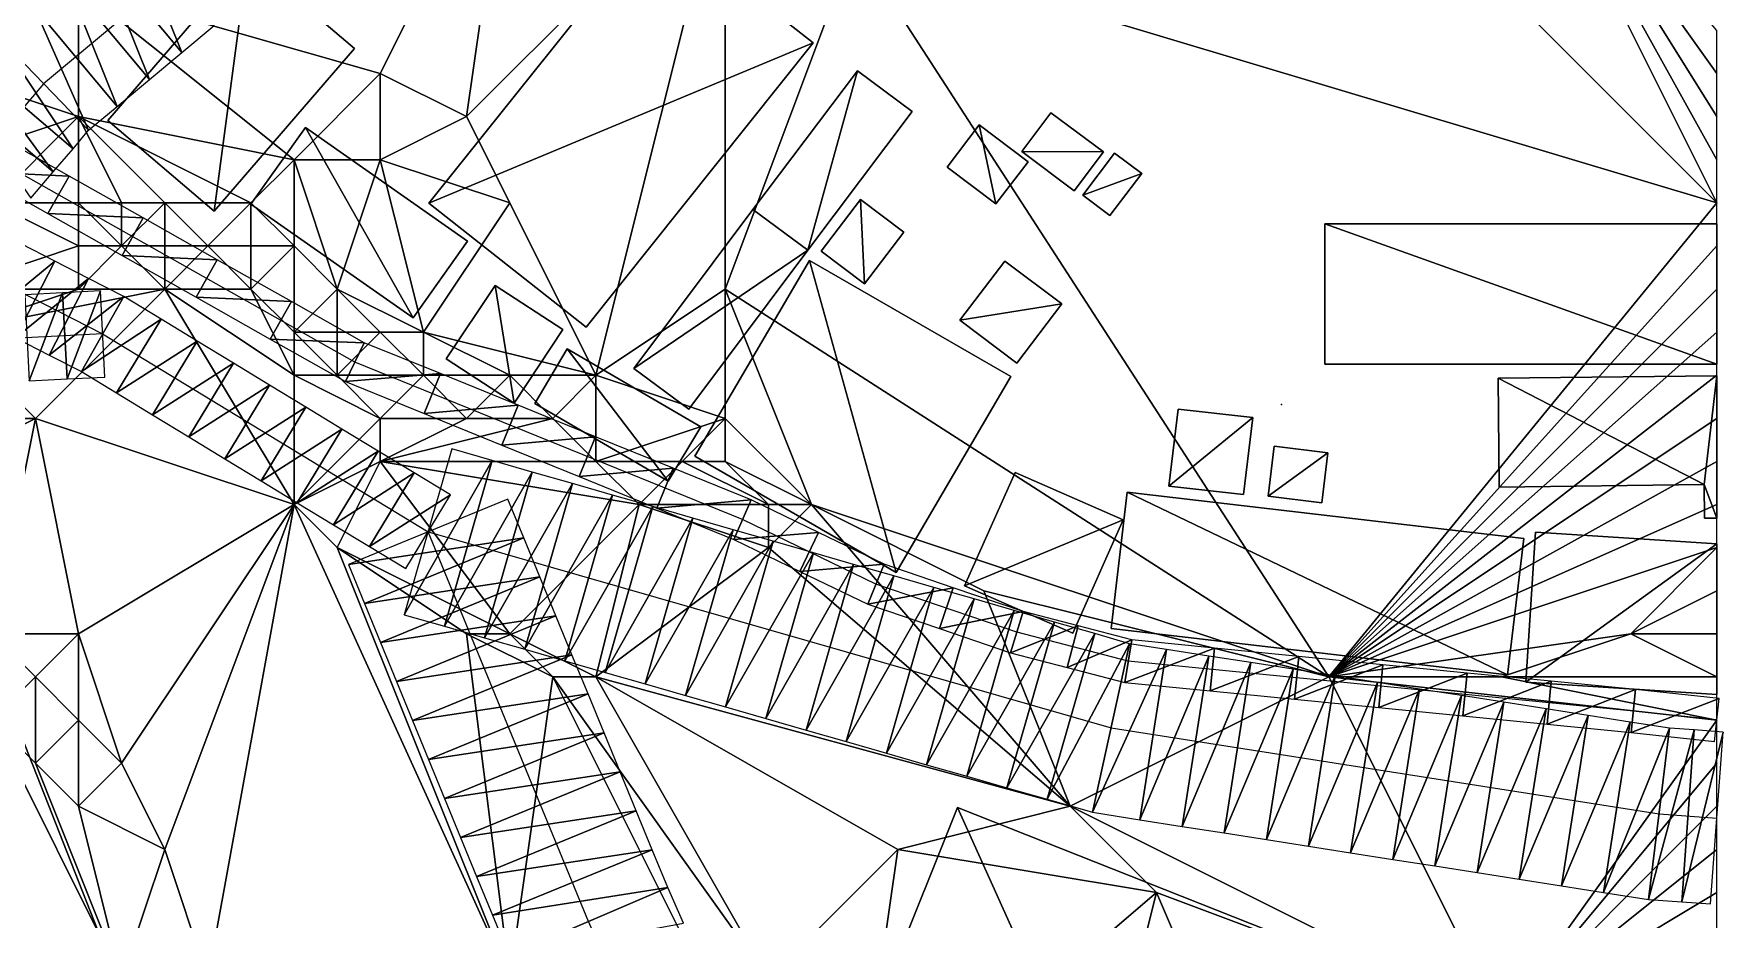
# Model space of a CAD drawing. Header units: metres. Extents: x 891 to 1103, y -901 to 900.
# Drawn here: x 1021.9 to 1100.3, y -301.2 to -260.2 of the extents above; entities that cross this region are included whole.
import ezdxf

# ---------------------------------------------------------------- set-up
doc = ezdxf.new("R2010")
doc.units = ezdxf.units.M
for name, color, linetype in [('OSM_BUILDING_FOOTPRINTS', 7, 'CONTINUOUS'), ('OSM_BUILDING_ROOFS', 1, 'CONTINUOUS'), ('OSM_BUILDING_WALLS', 8, 'CONTINUOUS'), ('OSM_ROAD_AXES', 2, 'CONTINUOUS'), ('OSM_ROAD_SURFACE', 9, 'CONTINUOUS'), ('OSM_TERRAIN', 3, 'CONTINUOUS'), ('OSM_TREES', 3, 'CONTINUOUS'), ('OSM_WATER_SURFACE', 5, 'CONTINUOUS'), ('OSM_WATERWAYS', 5, 'CONTINUOUS')]:
    doc.layers.add(name, color=color, linetype=linetype)

msp = doc.modelspace()

# ---------------------------------------------------------------- linework, layer by layer
at = {"layer": 'OSM_BUILDING_FOOTPRINTS'}
for points in [[(1050.773, -254.832, 6.178), (1058.079, -260.583, 6.178), (1047.545, -273.765, 6.178), (1040.249, -268.014, 6.178), (1050.773, -254.832, 6.178)], [(1025.36, -264.187, 4.954), (1031.86, -256.634, 4.954), (1036.801, -260.836, 4.954), (1030.29, -268.379, 4.954), (1025.36, -264.187, 4.954)], [(1060.135, -261.876, 6.694), (1055.282, -268.313, 6.694), (1049.755, -275.689, 6.694), (1052.309, -277.58, 6.694), (1057.836, -270.204, 6.694), (1062.677, -263.768, 6.694), (1060.135, -261.876, 6.694)], [(1069.11, -263.823, 6.999), (1071.542, -265.637, 6.999), (1070.183, -267.439, 6.999), (1067.751, -265.615, 6.999), (1069.11, -263.823, 6.999)], [(1034.524, -264.497, 6.023), (1031.992, -268.058, 6.023), (1039.52, -273.333, 6.023), (1042.051, -269.772, 6.023), (1034.524, -264.497, 6.023)], [(1064.291, -266.344, 6.994), (1065.783, -264.387, 6.994), (1068.049, -266.09, 6.994), (1066.557, -268.047, 6.994), (1064.291, -266.344, 6.994)], [(1072.062, -265.692, 7), (1073.322, -266.643, 7), (1071.841, -268.589, 7), (1070.581, -267.638, 7), (1072.062, -265.692, 7)], [(1058.444, -270.237, 6.976), (1060.267, -267.848, 6.976), (1062.279, -269.363, 6.976), (1060.455, -271.752, 6.976), (1058.444, -270.237, 6.976)], [(1100, -275.483, 6.983), (1100, -268.968, 6.983), (1081.811, -268.977, 6.983), (1081.811, -275.491, 6.983)], [(1057.913, -270.679, 6.369), (1052.596, -279.759, 6.369), (1061.925, -285.156, 6.369), (1067.242, -276.065, 6.369), (1057.913, -270.679, 6.369)], [(1066.966, -270.702, 6.972), (1069.608, -272.681, 6.972), (1067.518, -275.435, 6.972), (1064.877, -273.444, 6.972), (1066.966, -270.702, 6.972)], [(1041.056, -275.246, 5.873), (1043.322, -271.829, 5.873), (1046.461, -273.875, 5.873), (1044.206, -277.303, 5.873), (1041.056, -275.246, 5.873)], [(1045.168, -277.315, 5.87), (1046.671, -274.771, 5.87), (1052.861, -278.387, 5.87), (1051.358, -280.92, 5.87), (1045.168, -277.315, 5.87)], [(1100, -282.629, 6.989), (1100, -276.02, 6.989), (1089.847, -276.143, 6.989), (1089.902, -281.186, 6.989), (1099.408, -281.065, 6.989), (1099.43, -282.635, 6.989)], [(1075.002, -277.569, 6.998), (1078.473, -277.968, 6.998), (1078.041, -281.54, 6.998), (1074.582, -281.142, 6.998), (1075.002, -277.569, 6.998)], [(1079.456, -279.295, 6.998), (1081.954, -279.593, 6.998), (1081.678, -281.916, 6.998), (1079.18, -281.617, 6.998), (1079.456, -279.295, 6.998)], [(1067.441, -280.511, 6.775), (1072.459, -282.712, 6.775), (1070.127, -287.965, 6.775), (1065.098, -285.764, 6.775), (1067.441, -280.511, 6.775)], [(1071.907, -287.755, 6.52), (1072.647, -281.429, 6.52), (1091.041, -283.575, 6.52), (1090.289, -289.901, 6.52), (1071.907, -287.755, 6.52)], [(1100, -283.828, 6.524), (1091.582, -283.287, 6.524), (1091.129, -290.243, 6.524), (1100, -290.816, 6.524)], [(982.04, -306.94, 2.117), (1021.004, -291.846, 2.117), (1029.139, -312.548, 2.117), (1014.692, -318.155, 2.117), (1015.809, -320.997, 2.117), (996.387, -328.528, 2.117), (995.26, -325.675, 2.117), (990.175, -327.654, 2.117), (982.04, -306.94, 2.117)], [(1080.782, -302.397, 5.845), (1074.592, -317.846, 5.845), (1058.586, -311.509, 5.845), (1064.777, -296.06, 5.845), (1080.782, -302.397, 5.845)]]:
    msp.add_polyline3d(points, close=True, dxfattribs=at)
at = {"layer": 'OSM_BUILDING_ROOFS'}
for points in [[(1058.079, -260.583, 16.178), (1050.773, -254.832, 16.178), (1040.249, -268.014, 16.178)], [(1031.86, -256.634, 14.954), (1025.36, -264.187, 14.954), (1030.29, -268.379, 14.954)], [(1031.86, -256.634, 14.954), (1030.29, -268.379, 14.954), (1036.801, -260.836, 14.954)], [(1058.079, -260.583, 16.178), (1040.249, -268.014, 16.178), (1047.545, -273.765, 16.178)], [(1057.836, -270.204, 16.694), (1060.135, -261.876, 16.694), (1055.282, -268.313, 16.694)], [(1057.836, -270.204, 16.694), (1062.677, -263.768, 16.694), (1060.135, -261.876, 16.694)], [(1071.542, -265.637, 16.999), (1069.11, -263.823, 16.999), (1067.751, -265.615, 16.999)], [(1039.52, -273.333, 16.023), (1034.524, -264.497, 16.023), (1031.992, -268.058, 16.023)], [(1039.52, -273.333, 16.023), (1042.051, -269.772, 16.023), (1034.524, -264.497, 16.023)], [(1065.783, -264.387, 16.994), (1064.291, -266.344, 16.994), (1066.557, -268.047, 16.994)], [(1065.783, -264.387, 16.994), (1066.557, -268.047, 16.994), (1068.049, -266.09, 16.994)], [(1071.542, -265.637, 16.999), (1067.751, -265.615, 16.999), (1070.183, -267.439, 16.999)], [(1073.322, -266.643, 17), (1072.062, -265.692, 17), (1070.581, -267.638, 17)], [(1073.322, -266.643, 17), (1070.581, -267.638, 17), (1071.841, -268.589, 17)], [(1060.267, -267.848, 16.976), (1058.444, -270.237, 16.976), (1060.455, -271.752, 16.976)], [(1060.267, -267.848, 16.976), (1060.455, -271.752, 16.976), (1062.279, -269.363, 16.976)], [(1057.836, -270.204, 16.694), (1055.282, -268.313, 16.694), (1049.755, -275.689, 16.694)], [(1081.811, -268.977, 16.983), (1100, -275.483, 16.983), (1100, -268.968, 16.983)], [(1081.811, -268.977, 16.983), (1081.811, -275.491, 16.983), (1100, -275.483, 16.983)], [(1057.836, -270.204, 16.694), (1049.755, -275.689, 16.694), (1052.309, -277.58, 16.694)], [(1061.925, -285.156, 16.369), (1057.913, -270.679, 16.369), (1052.596, -279.759, 16.369)], [(1061.925, -285.156, 16.369), (1067.242, -276.065, 16.369), (1057.913, -270.679, 16.369)], [(1069.608, -272.681, 16.972), (1066.966, -270.702, 16.972), (1064.877, -273.444, 16.972)], [(1043.322, -271.829, 15.873), (1041.056, -275.246, 15.873), (1044.206, -277.303, 15.873)], [(1043.322, -271.829, 15.873), (1044.206, -277.303, 15.873), (1046.461, -273.875, 15.873)], [(1069.608, -272.681, 16.972), (1064.877, -273.444, 16.972), (1067.518, -275.435, 16.972)], [(1046.671, -274.771, 15.87), (1045.168, -277.315, 15.87), (1051.358, -280.92, 15.87)], [(1046.671, -274.771, 15.87), (1051.358, -280.92, 15.87), (1052.861, -278.387, 15.87)], [(1099.408, -281.065, 16.989), (1100, -276.02, 16.989), (1089.847, -276.143, 16.989)], [(1099.408, -281.065, 16.989), (1089.847, -276.143, 16.989), (1089.902, -281.186, 16.989)], [(1099.408, -281.065, 16.989), (1100, -282.629, 16.989), (1100, -276.02, 16.989)], [(1078.473, -277.968, 16.998), (1075.002, -277.569, 16.998), (1074.582, -281.142, 16.998)], [(1078.473, -277.968, 16.998), (1074.582, -281.142, 16.998), (1078.041, -281.54, 16.998)], [(1081.954, -279.593, 16.998), (1079.456, -279.295, 16.998), (1079.18, -281.617, 16.998)], [(1081.954, -279.593, 16.998), (1079.18, -281.617, 16.998), (1081.678, -281.916, 16.998)], [(1072.459, -282.712, 16.775), (1067.441, -280.511, 16.775), (1065.098, -285.764, 16.775)], [(1099.408, -281.065, 16.989), (1099.43, -282.635, 16.989), (1100, -282.629, 16.989)], [(1072.647, -281.429, 16.52), (1071.907, -287.755, 16.52), (1090.289, -289.901, 16.52)], [(1072.647, -281.429, 16.52), (1090.289, -289.901, 16.52), (1091.041, -283.575, 16.52)], [(1072.459, -282.712, 16.775), (1065.098, -285.764, 16.775), (1070.127, -287.965, 16.775)], [(1091.129, -290.243, 16.524), (1100, -283.828, 16.524), (1091.582, -283.287, 16.524)], [(1091.129, -290.243, 16.524), (1100, -290.816, 16.524), (1100, -283.828, 16.524)], [(1014.692, -318.155, 12.117), (1029.139, -312.548, 12.117), (1021.004, -291.846, 12.117)], [(1074.592, -317.846, 15.845), (1064.777, -296.06, 15.845), (1058.586, -311.509, 15.845)], [(1074.592, -317.846, 15.845), (1080.782, -302.397, 15.845), (1064.777, -296.06, 15.845)]]:
    msp.add_3dface(points, dxfattribs=at)
at = {"layer": 'OSM_BUILDING_WALLS'}
for points in [[(1050.773, -254.832, 6.178), (1040.249, -268.014, 6.178), (1040.249, -268.014, 16.178)], [(1050.773, -254.832, 6.178), (1040.249, -268.014, 16.178), (1050.773, -254.832, 16.178)], [(1058.079, -260.583, 6.178), (1050.773, -254.832, 6.178), (1050.773, -254.832, 16.178)], [(1058.079, -260.583, 6.178), (1050.773, -254.832, 16.178), (1058.079, -260.583, 16.178)], [(1031.86, -256.634, 4.954), (1025.36, -264.187, 4.954), (1025.36, -264.187, 14.954)], [(1031.86, -256.634, 4.954), (1025.36, -264.187, 14.954), (1031.86, -256.634, 14.954)], [(1036.801, -260.836, 4.954), (1031.86, -256.634, 4.954), (1031.86, -256.634, 14.954)], [(1036.801, -260.836, 4.954), (1031.86, -256.634, 14.954), (1036.801, -260.836, 14.954)], [(1030.29, -268.379, 4.954), (1036.801, -260.836, 4.954), (1036.801, -260.836, 14.954)], [(1030.29, -268.379, 4.954), (1036.801, -260.836, 14.954), (1030.29, -268.379, 14.954)], [(1047.545, -273.765, 6.178), (1058.079, -260.583, 6.178), (1058.079, -260.583, 16.178)], [(1047.545, -273.765, 6.178), (1058.079, -260.583, 16.178), (1047.545, -273.765, 16.178)], [(1060.135, -261.876, 6.694), (1055.282, -268.313, 6.694), (1055.282, -268.313, 16.694)], [(1060.135, -261.876, 6.694), (1055.282, -268.313, 16.694), (1060.135, -261.876, 16.694)], [(1062.677, -263.768, 6.694), (1060.135, -261.876, 6.694), (1060.135, -261.876, 16.694)], [(1062.677, -263.768, 6.694), (1060.135, -261.876, 16.694), (1062.677, -263.768, 16.694)], [(1057.836, -270.204, 6.694), (1062.677, -263.768, 6.694), (1062.677, -263.768, 16.694)], [(1057.836, -270.204, 6.694), (1062.677, -263.768, 16.694), (1057.836, -270.204, 16.694)], [(1069.11, -263.823, 6.999), (1067.751, -265.615, 6.999), (1067.751, -265.615, 16.999)], [(1069.11, -263.823, 6.999), (1067.751, -265.615, 16.999), (1069.11, -263.823, 16.999)], [(1071.542, -265.637, 6.999), (1069.11, -263.823, 6.999), (1069.11, -263.823, 16.999)], [(1071.542, -265.637, 6.999), (1069.11, -263.823, 16.999), (1071.542, -265.637, 16.999)], [(1025.36, -264.187, 4.954), (1030.29, -268.379, 4.954), (1030.29, -268.379, 14.954)], [(1025.36, -264.187, 4.954), (1030.29, -268.379, 14.954), (1025.36, -264.187, 14.954)], [(1034.524, -264.497, 6.023), (1031.992, -268.058, 6.023), (1031.992, -268.058, 16.023)], [(1034.524, -264.497, 6.023), (1031.992, -268.058, 16.023), (1034.524, -264.497, 16.023)], [(1042.051, -269.772, 6.023), (1034.524, -264.497, 6.023), (1034.524, -264.497, 16.023)], [(1042.051, -269.772, 6.023), (1034.524, -264.497, 16.023), (1042.051, -269.772, 16.023)], [(1065.783, -264.387, 6.994), (1064.291, -266.344, 6.994), (1064.291, -266.344, 16.994)], [(1065.783, -264.387, 6.994), (1064.291, -266.344, 16.994), (1065.783, -264.387, 16.994)], [(1068.049, -266.09, 6.994), (1065.783, -264.387, 6.994), (1065.783, -264.387, 16.994)], [(1068.049, -266.09, 6.994), (1065.783, -264.387, 16.994), (1068.049, -266.09, 16.994)], [(1067.751, -265.615, 6.999), (1070.183, -267.439, 6.999), (1070.183, -267.439, 16.999)], [(1067.751, -265.615, 6.999), (1070.183, -267.439, 16.999), (1067.751, -265.615, 16.999)], [(1070.183, -267.439, 6.999), (1071.542, -265.637, 6.999), (1071.542, -265.637, 16.999)], [(1070.183, -267.439, 6.999), (1071.542, -265.637, 16.999), (1070.183, -267.439, 16.999)], [(1064.291, -266.344, 6.994), (1066.557, -268.047, 6.994), (1066.557, -268.047, 16.994)], [(1064.291, -266.344, 6.994), (1066.557, -268.047, 16.994), (1064.291, -266.344, 16.994)], [(1066.557, -268.047, 6.994), (1068.049, -266.09, 6.994), (1068.049, -266.09, 16.994)], [(1066.557, -268.047, 6.994), (1068.049, -266.09, 16.994), (1066.557, -268.047, 16.994)], [(1072.062, -265.692, 7), (1070.581, -267.638, 7), (1070.581, -267.638, 17)], [(1072.062, -265.692, 7), (1070.581, -267.638, 17), (1072.062, -265.692, 17)], [(1073.322, -266.643, 7), (1072.062, -265.692, 7), (1072.062, -265.692, 17)], [(1073.322, -266.643, 7), (1072.062, -265.692, 17), (1073.322, -266.643, 17)], [(1071.841, -268.589, 7), (1073.322, -266.643, 7), (1073.322, -266.643, 17)], [(1071.841, -268.589, 7), (1073.322, -266.643, 17), (1071.841, -268.589, 17)], [(1060.267, -267.848, 6.976), (1058.444, -270.237, 6.976), (1058.444, -270.237, 16.976)], [(1060.267, -267.848, 6.976), (1058.444, -270.237, 16.976), (1060.267, -267.848, 16.976)], [(1062.279, -269.363, 6.976), (1060.267, -267.848, 6.976), (1060.267, -267.848, 16.976)], [(1062.279, -269.363, 6.976), (1060.267, -267.848, 16.976), (1062.279, -269.363, 16.976)], [(1070.581, -267.638, 7), (1071.841, -268.589, 7), (1071.841, -268.589, 17)], [(1070.581, -267.638, 7), (1071.841, -268.589, 17), (1070.581, -267.638, 17)], [(1031.992, -268.058, 6.023), (1039.52, -273.333, 6.023), (1039.52, -273.333, 16.023)], [(1031.992, -268.058, 6.023), (1039.52, -273.333, 16.023), (1031.992, -268.058, 16.023)], [(1040.249, -268.014, 6.178), (1047.545, -273.765, 6.178), (1047.545, -273.765, 16.178)], [(1040.249, -268.014, 6.178), (1047.545, -273.765, 16.178), (1040.249, -268.014, 16.178)], [(1055.282, -268.313, 6.694), (1049.755, -275.689, 6.694), (1049.755, -275.689, 16.694)], [(1055.282, -268.313, 6.694), (1049.755, -275.689, 16.694), (1055.282, -268.313, 16.694)], [(1060.455, -271.752, 6.976), (1062.279, -269.363, 6.976), (1062.279, -269.363, 16.976)], [(1060.455, -271.752, 6.976), (1062.279, -269.363, 16.976), (1060.455, -271.752, 16.976)], [(1100, -268.968, 6.983), (1081.811, -268.977, 6.983), (1081.811, -268.977, 16.983)], [(1100, -268.968, 6.983), (1081.811, -268.977, 16.983), (1100, -268.968, 16.983)], [(1081.811, -268.977, 6.983), (1081.811, -275.491, 6.983), (1081.811, -275.491, 16.983)], [(1081.811, -268.977, 6.983), (1081.811, -275.491, 16.983), (1081.811, -268.977, 16.983)], [(1100, -275.483, 6.983), (1100, -268.968, 6.983), (1100, -268.968, 16.983)], [(1100, -275.483, 6.983), (1100, -268.968, 16.983), (1100, -275.483, 16.983)], [(1039.52, -273.333, 6.023), (1042.051, -269.772, 6.023), (1042.051, -269.772, 16.023)], [(1039.52, -273.333, 6.023), (1042.051, -269.772, 16.023), (1039.52, -273.333, 16.023)], [(1052.309, -277.58, 6.694), (1057.836, -270.204, 6.694), (1057.836, -270.204, 16.694)], [(1052.309, -277.58, 6.694), (1057.836, -270.204, 16.694), (1052.309, -277.58, 16.694)], [(1058.444, -270.237, 6.976), (1060.455, -271.752, 6.976), (1060.455, -271.752, 16.976)], [(1058.444, -270.237, 6.976), (1060.455, -271.752, 16.976), (1058.444, -270.237, 16.976)], [(1057.913, -270.679, 6.369), (1052.596, -279.759, 6.369), (1052.596, -279.759, 16.369)], [(1057.913, -270.679, 6.369), (1052.596, -279.759, 16.369), (1057.913, -270.679, 16.369)], [(1067.242, -276.065, 6.369), (1057.913, -270.679, 6.369), (1057.913, -270.679, 16.369)], [(1067.242, -276.065, 6.369), (1057.913, -270.679, 16.369), (1067.242, -276.065, 16.369)], [(1066.966, -270.702, 6.972), (1064.877, -273.444, 6.972), (1064.877, -273.444, 16.972)], [(1066.966, -270.702, 6.972), (1064.877, -273.444, 16.972), (1066.966, -270.702, 16.972)], [(1069.608, -272.681, 6.972), (1066.966, -270.702, 6.972), (1066.966, -270.702, 16.972)], [(1069.608, -272.681, 6.972), (1066.966, -270.702, 16.972), (1069.608, -272.681, 16.972)], [(1043.322, -271.829, 5.873), (1041.056, -275.246, 5.873), (1041.056, -275.246, 15.873)], [(1043.322, -271.829, 5.873), (1041.056, -275.246, 15.873), (1043.322, -271.829, 15.873)], [(1046.461, -273.875, 5.873), (1043.322, -271.829, 5.873), (1043.322, -271.829, 15.873)], [(1046.461, -273.875, 5.873), (1043.322, -271.829, 15.873), (1046.461, -273.875, 15.873)], [(1067.518, -275.435, 6.972), (1069.608, -272.681, 6.972), (1069.608, -272.681, 16.972)], [(1067.518, -275.435, 6.972), (1069.608, -272.681, 16.972), (1067.518, -275.435, 16.972)], [(1064.877, -273.444, 6.972), (1067.518, -275.435, 6.972), (1067.518, -275.435, 16.972)], [(1064.877, -273.444, 6.972), (1067.518, -275.435, 16.972), (1064.877, -273.444, 16.972)], [(1044.206, -277.303, 5.873), (1046.461, -273.875, 5.873), (1046.461, -273.875, 15.873)], [(1044.206, -277.303, 5.873), (1046.461, -273.875, 15.873), (1044.206, -277.303, 15.873)], [(1046.671, -274.771, 5.87), (1045.168, -277.315, 5.87), (1045.168, -277.315, 15.87)], [(1046.671, -274.771, 5.87), (1045.168, -277.315, 15.87), (1046.671, -274.771, 15.87)], [(1052.861, -278.387, 5.87), (1046.671, -274.771, 5.87), (1046.671, -274.771, 15.87)], [(1052.861, -278.387, 5.87), (1046.671, -274.771, 15.87), (1052.861, -278.387, 15.87)], [(1041.056, -275.246, 5.873), (1044.206, -277.303, 5.873), (1044.206, -277.303, 15.873)], [(1041.056, -275.246, 5.873), (1044.206, -277.303, 15.873), (1041.056, -275.246, 15.873)], [(1049.755, -275.689, 6.694), (1052.309, -277.58, 6.694), (1052.309, -277.58, 16.694)], [(1049.755, -275.689, 6.694), (1052.309, -277.58, 16.694), (1049.755, -275.689, 16.694)], [(1081.811, -275.491, 6.983), (1100, -275.483, 6.983), (1100, -275.483, 16.983)], [(1081.811, -275.491, 6.983), (1100, -275.483, 16.983), (1081.811, -275.491, 16.983)], [(1061.925, -285.156, 6.369), (1067.242, -276.065, 6.369), (1067.242, -276.065, 16.369)], [(1061.925, -285.156, 6.369), (1067.242, -276.065, 16.369), (1061.925, -285.156, 16.369)], [(1100, -276.02, 6.989), (1089.847, -276.143, 6.989), (1089.847, -276.143, 16.989)], [(1100, -276.02, 6.989), (1089.847, -276.143, 16.989), (1100, -276.02, 16.989)], [(1089.847, -276.143, 6.989), (1089.902, -281.186, 6.989), (1089.902, -281.186, 16.989)], [(1089.847, -276.143, 6.989), (1089.902, -281.186, 16.989), (1089.847, -276.143, 16.989)], [(1100, -282.629, 6.989), (1100, -276.02, 6.989), (1100, -276.02, 16.989)], [(1100, -282.629, 6.989), (1100, -276.02, 16.989), (1100, -282.629, 16.989)], [(1045.168, -277.315, 5.87), (1051.358, -280.92, 5.87), (1051.358, -280.92, 15.87)], [(1045.168, -277.315, 5.87), (1051.358, -280.92, 15.87), (1045.168, -277.315, 15.87)], [(1075.002, -277.569, 6.998), (1074.582, -281.142, 6.998), (1074.582, -281.142, 16.998)], [(1075.002, -277.569, 6.998), (1074.582, -281.142, 16.998), (1075.002, -277.569, 16.998)], [(1078.473, -277.968, 6.998), (1075.002, -277.569, 6.998), (1075.002, -277.569, 16.998)], [(1078.473, -277.968, 6.998), (1075.002, -277.569, 16.998), (1078.473, -277.968, 16.998)], [(1078.041, -281.54, 6.998), (1078.473, -277.968, 6.998), (1078.473, -277.968, 16.998)], [(1078.041, -281.54, 6.998), (1078.473, -277.968, 16.998), (1078.041, -281.54, 16.998)], [(1051.358, -280.92, 5.87), (1052.861, -278.387, 5.87), (1052.861, -278.387, 15.87)], [(1051.358, -280.92, 5.87), (1052.861, -278.387, 15.87), (1051.358, -280.92, 15.87)], [(1052.596, -279.759, 6.369), (1061.925, -285.156, 6.369), (1061.925, -285.156, 16.369)], [(1052.596, -279.759, 6.369), (1061.925, -285.156, 16.369), (1052.596, -279.759, 16.369)], [(1079.456, -279.295, 6.998), (1079.18, -281.617, 6.998), (1079.18, -281.617, 16.998)], [(1079.456, -279.295, 6.998), (1079.18, -281.617, 16.998), (1079.456, -279.295, 16.998)], [(1081.954, -279.593, 6.998), (1079.456, -279.295, 6.998), (1079.456, -279.295, 16.998)], [(1081.954, -279.593, 6.998), (1079.456, -279.295, 16.998), (1081.954, -279.593, 16.998)], [(1081.678, -281.916, 6.998), (1081.954, -279.593, 6.998), (1081.954, -279.593, 16.998)], [(1081.678, -281.916, 6.998), (1081.954, -279.593, 16.998), (1081.678, -281.916, 16.998)], [(1067.441, -280.511, 6.775), (1065.098, -285.764, 6.775), (1065.098, -285.764, 16.775)], [(1067.441, -280.511, 6.775), (1065.098, -285.764, 16.775), (1067.441, -280.511, 16.775)], [(1072.459, -282.712, 6.775), (1067.441, -280.511, 6.775), (1067.441, -280.511, 16.775)], [(1072.459, -282.712, 6.775), (1067.441, -280.511, 16.775), (1072.459, -282.712, 16.775)], [(1074.582, -281.142, 6.998), (1078.041, -281.54, 6.998), (1078.041, -281.54, 16.998)], [(1074.582, -281.142, 6.998), (1078.041, -281.54, 16.998), (1074.582, -281.142, 16.998)], [(1089.902, -281.186, 6.989), (1099.408, -281.065, 6.989), (1099.408, -281.065, 16.989)], [(1089.902, -281.186, 6.989), (1099.408, -281.065, 16.989), (1089.902, -281.186, 16.989)], [(1099.408, -281.065, 6.989), (1099.43, -282.635, 6.989), (1099.43, -282.635, 16.989)], [(1099.408, -281.065, 6.989), (1099.43, -282.635, 16.989), (1099.408, -281.065, 16.989)], [(1072.647, -281.429, 6.52), (1071.907, -287.755, 6.52), (1071.907, -287.755, 16.52)], [(1072.647, -281.429, 6.52), (1071.907, -287.755, 16.52), (1072.647, -281.429, 16.52)], [(1091.041, -283.575, 6.52), (1072.647, -281.429, 6.52), (1072.647, -281.429, 16.52)], [(1091.041, -283.575, 6.52), (1072.647, -281.429, 16.52), (1091.041, -283.575, 16.52)], [(1079.18, -281.617, 6.998), (1081.678, -281.916, 6.998), (1081.678, -281.916, 16.998)], [(1079.18, -281.617, 6.998), (1081.678, -281.916, 16.998), (1079.18, -281.617, 16.998)], [(1070.127, -287.965, 6.775), (1072.459, -282.712, 6.775), (1072.459, -282.712, 16.775)], [(1070.127, -287.965, 6.775), (1072.459, -282.712, 16.775), (1070.127, -287.965, 16.775)], [(1099.43, -282.635, 6.989), (1100, -282.629, 6.989), (1100, -282.629, 16.989)], [(1099.43, -282.635, 6.989), (1100, -282.629, 16.989), (1099.43, -282.635, 16.989)], [(1090.289, -289.901, 6.52), (1091.041, -283.575, 6.52), (1091.041, -283.575, 16.52)], [(1090.289, -289.901, 6.52), (1091.041, -283.575, 16.52), (1090.289, -289.901, 16.52)], [(1091.582, -283.287, 6.524), (1091.129, -290.243, 6.524), (1091.129, -290.243, 16.524)], [(1091.582, -283.287, 6.524), (1091.129, -290.243, 16.524), (1091.582, -283.287, 16.524)], [(1100, -283.828, 6.524), (1091.582, -283.287, 6.524), (1091.582, -283.287, 16.524)], [(1100, -283.828, 6.524), (1091.582, -283.287, 16.524), (1100, -283.828, 16.524)], [(1100, -290.816, 6.524), (1100, -283.828, 6.524), (1100, -283.828, 16.524)], [(1100, -290.816, 6.524), (1100, -283.828, 16.524), (1100, -290.816, 16.524)], [(1065.098, -285.764, 6.775), (1070.127, -287.965, 6.775), (1070.127, -287.965, 16.775)], [(1065.098, -285.764, 6.775), (1070.127, -287.965, 16.775), (1065.098, -285.764, 16.775)], [(1071.907, -287.755, 6.52), (1090.289, -289.901, 6.52), (1090.289, -289.901, 16.52)], [(1071.907, -287.755, 6.52), (1090.289, -289.901, 16.52), (1071.907, -287.755, 16.52)], [(1091.129, -290.243, 6.524), (1100, -290.816, 6.524), (1100, -290.816, 16.524)], [(1091.129, -290.243, 6.524), (1100, -290.816, 16.524), (1091.129, -290.243, 16.524)], [(1029.139, -312.548, 2.117), (1021.004, -291.846, 2.117), (1021.004, -291.846, 12.117)], [(1029.139, -312.548, 2.117), (1021.004, -291.846, 12.117), (1029.139, -312.548, 12.117)], [(1064.777, -296.06, 5.845), (1058.586, -311.509, 5.845), (1058.586, -311.509, 15.845)], [(1064.777, -296.06, 5.845), (1058.586, -311.509, 15.845), (1064.777, -296.06, 15.845)], [(1080.782, -302.397, 5.845), (1064.777, -296.06, 5.845), (1064.777, -296.06, 15.845)], [(1080.782, -302.397, 5.845), (1064.777, -296.06, 15.845), (1080.782, -302.397, 15.845)]]:
    msp.add_3dface(points, dxfattribs=at)
at = {"layer": 'OSM_ROAD_AXES'}
for points in [[(1100, -239.971, 7.61), (1089.317, -233.245, 7.604), (1082.641, -228.235, 7.4), (1069.443, -216.679, 3.962), (1065.298, -214.245, 3.33), (1061.518, -213.582, 3.227), (1063.828, -219.322, 3.423), (1059.439, -227.129, 3.653), (1052.541, -240.466, 8.014), (1037.099, -251.027, 7.59), (1029.87, -256.214, 7.393), (1022.376, -262.473, 6.814), (1019.634, -265.691, 6.512), (1015.754, -269.296, 6.169)], [(958.74, -238.728, 0.132), (967.594, -243.097, 0.826), (1015.754, -269.296, 6.169), (1025.117, -274.085, 6.888), (1040.216, -283.264, 8.159)], [(1025.117, -274.085, 6.888), (1011.101, -274.803, 6.18), (961.613, -278.95, 1.007)], [(1040.216, -283.264, 8.159), (1071.895, -292.366, 8.859), (1097.319, -296.348, 8.577), (1100, -296.544, 8.681)], [(1100, -347.791, 8.88), (1095.438, -352.207, 9.059), (1089.138, -354.894, 8.937), (1084.495, -355.823, 8.778), (1078.847, -355.646, 8.547), (1075.409, -354.098, 8.388), (1072.038, -351.189, 8.224), (1065.605, -341.977, 7.724), (1054.474, -316.663, 7.113), (1047.655, -301.346, 7.406), (1040.216, -283.264, 8.159)]]:
    msp.add_polyline3d(points, dxfattribs=at)
at = {"layer": 'OSM_ROAD_SURFACE'}
for points in [[(1026.448, -255.163, 7.3), (1024.949, -256.415, 7.25), (1028.795, -261.02, 7.599)], [(1026.448, -255.163, 7.3), (1028.795, -261.02, 7.599), (1030.294, -259.768, 7.458)], [(1024.949, -256.415, 7.25), (1023.45, -257.667, 7.122), (1027.296, -262.272, 7.473)], [(1024.949, -256.415, 7.25), (1027.296, -262.272, 7.473), (1028.795, -261.02, 7.599)], [(1023.45, -257.667, 7.122), (1021.951, -258.918, 6.942), (1025.798, -263.524, 7.211)], [(1023.45, -257.667, 7.122), (1025.798, -263.524, 7.211), (1027.296, -262.272, 7.473)], [(1021.951, -258.918, 6.942), (1020.294, -260.312, 6.744), (1024.457, -264.633, 6.925)], [(1021.951, -258.918, 6.942), (1024.457, -264.633, 6.925), (1025.798, -263.524, 7.211)], [(1020.294, -260.312, 6.744), (1019.178, -261.6, 6.588), (1023.746, -265.491, 6.67)], [(1020.294, -260.312, 6.744), (1023.746, -265.491, 6.67), (1024.457, -264.633, 6.925)], [(1019.178, -261.6, 6.588), (1018.264, -262.673, 6.471), (1022.832, -266.564, 6.506)], [(1019.178, -261.6, 6.588), (1022.832, -266.564, 6.506), (1023.746, -265.491, 6.67)], [(1018.264, -262.673, 6.471), (1021.787, -267.78, 6.32), (1022.832, -266.564, 6.506)], [(1019.525, -273.471, 6.829), (1022.907, -270.708, 6.825), (1021.346, -269.91, 6.652)], [(1019.525, -273.471, 6.829), (1021.085, -274.269, 6.846), (1022.907, -270.708, 6.825)], [(1021.085, -274.269, 6.846), (1024.467, -271.506, 6.871), (1022.907, -270.708, 6.825)], [(1021.085, -274.269, 6.846), (1022.646, -275.067, 6.881), (1024.467, -271.506, 6.871)], [(1022.646, -275.067, 6.881), (1026.096, -272.341, 6.966), (1024.467, -271.506, 6.871)], [(1023.262, -272.177, 6.961), (1021.51, -272.267, 6.872), (1021.715, -276.262, 6.858)], [(1023.262, -272.177, 6.961), (1021.715, -276.262, 6.858), (1023.467, -276.172, 6.899)], [(1022.646, -275.067, 6.881), (1024.138, -275.829, 6.914), (1026.096, -272.341, 6.966)], [(1025.014, -272.088, 6.986), (1023.262, -272.177, 6.961), (1023.467, -276.172, 6.899)], [(1025.014, -272.088, 6.986), (1023.467, -276.172, 6.899), (1025.219, -276.082, 6.991)], [(1024.138, -275.829, 6.914), (1027.833, -273.396, 7.051), (1026.096, -272.341, 6.966)], [(1024.138, -275.829, 6.914), (1025.755, -276.814, 7.054), (1027.833, -273.396, 7.051)], [(1025.755, -276.814, 7.054), (1029.511, -274.416, 7.198), (1027.833, -273.396, 7.051)], [(1025.755, -276.814, 7.054), (1027.433, -277.834, 7.199), (1029.511, -274.416, 7.198)], [(1027.433, -277.834, 7.199), (1031.189, -275.436, 7.378), (1029.511, -274.416, 7.198)], [(1027.433, -277.834, 7.199), (1029.111, -278.854, 7.345), (1031.189, -275.436, 7.378)], [(1029.111, -278.854, 7.345), (1032.866, -276.456, 7.558), (1031.189, -275.436, 7.378)], [(1029.111, -278.854, 7.345), (1030.788, -279.874, 7.491), (1032.866, -276.456, 7.558)], [(1030.788, -279.874, 7.491), (1034.544, -277.476, 7.718), (1032.866, -276.456, 7.558)], [(1030.788, -279.874, 7.491), (1032.466, -280.893, 7.637), (1034.544, -277.476, 7.718)], [(1032.466, -280.893, 7.637), (1036.222, -278.495, 7.838), (1034.544, -277.476, 7.718)], [(1032.466, -280.893, 7.637), (1034.144, -281.913, 7.79), (1036.222, -278.495, 7.838)], [(1034.144, -281.913, 7.79), (1037.899, -279.515, 8.107), (1036.222, -278.495, 7.838)], [(1034.144, -281.913, 7.79), (1035.821, -282.933, 8.063), (1037.899, -279.515, 8.107)], [(1035.821, -282.933, 8.063), (1039.577, -280.535, 8.211), (1037.899, -279.515, 8.107)], [(1039.111, -287.109, 7.985), (1043.184, -279.955, 8.073), (1041.32, -279.42, 7.993)], [(1035.821, -282.933, 8.063), (1037.499, -283.953, 8.167), (1039.577, -280.535, 8.211)], [(1037.499, -283.953, 8.167), (1041.255, -281.555, 8.238), (1039.577, -280.535, 8.211)], [(1039.111, -287.109, 7.985), (1040.975, -287.644, 7.924), (1043.184, -279.955, 8.073)], [(1040.975, -287.644, 7.924), (1045.047, -280.491, 8.158), (1043.184, -279.955, 8.073)], [(1040.975, -287.644, 7.924), (1042.838, -288.179, 7.972), (1045.047, -280.491, 8.158)], [(1042.838, -288.179, 7.972), (1046.911, -281.026, 8.243), (1045.047, -280.491, 8.158)], [(1042.838, -288.179, 7.972), (1044.702, -288.715, 8.103), (1046.911, -281.026, 8.243)], [(1044.702, -288.715, 8.103), (1048.774, -281.561, 8.328), (1046.911, -281.026, 8.243)], [(1044.659, -283.55, 8.292), (1043.915, -281.742, 8.288), (1036.517, -284.786, 8.111)], [(1037.499, -283.953, 8.167), (1039.177, -284.973, 8.189), (1041.255, -281.555, 8.238)], [(1044.702, -288.715, 8.103), (1046.565, -289.25, 8.339), (1048.774, -281.561, 8.328)], [(1046.565, -289.25, 8.339), (1050.638, -282.097, 8.406), (1048.774, -281.561, 8.328)], [(1046.565, -289.25, 8.339), (1048.429, -289.786, 8.398), (1050.638, -282.097, 8.406)], [(1048.429, -289.786, 8.398), (1052.501, -282.632, 8.458), (1050.638, -282.097, 8.406)], [(1048.429, -289.786, 8.398), (1050.292, -290.321, 8.444), (1052.501, -282.632, 8.458)], [(1050.292, -290.321, 8.444), (1054.365, -283.168, 8.511), (1052.501, -282.632, 8.458)], [(1044.659, -283.55, 8.292), (1036.517, -284.786, 8.111), (1037.26, -286.594, 8.046)], [(1045.403, -285.359, 8.296), (1044.659, -283.55, 8.292), (1037.26, -286.594, 8.046)], [(1050.292, -290.321, 8.444), (1052.156, -290.857, 8.49), (1054.365, -283.168, 8.511)], [(1052.156, -290.857, 8.49), (1056.228, -283.703, 8.642), (1054.365, -283.168, 8.511)], [(1052.156, -290.857, 8.49), (1054.019, -291.392, 8.536), (1056.228, -283.703, 8.642)], [(1054.019, -291.392, 8.536), (1058.092, -284.238, 8.77), (1056.228, -283.703, 8.642)], [(1054.019, -291.392, 8.536), (1055.883, -291.927, 8.582), (1058.092, -284.238, 8.77)], [(1055.883, -291.927, 8.582), (1059.955, -284.774, 8.881), (1058.092, -284.238, 8.77)], [(1055.883, -291.927, 8.582), (1057.746, -292.463, 8.627), (1059.955, -284.774, 8.881)], [(1057.746, -292.463, 8.627), (1061.819, -285.309, 8.885), (1059.955, -284.774, 8.881)], [(1045.403, -285.359, 8.296), (1037.26, -286.594, 8.046), (1038.004, -288.402, 7.981)], [(1046.147, -287.167, 8.315), (1045.403, -285.359, 8.296), (1038.004, -288.402, 7.981)], [(1057.746, -292.463, 8.627), (1059.61, -292.998, 8.673), (1061.819, -285.309, 8.885)], [(1059.61, -292.998, 8.673), (1063.682, -285.845, 8.843), (1061.819, -285.309, 8.885)], [(1059.61, -292.998, 8.673), (1061.473, -293.534, 8.719), (1063.682, -285.845, 8.843)], [(1061.473, -293.534, 8.719), (1065.546, -286.38, 8.8), (1063.682, -285.845, 8.843)], [(1061.473, -293.534, 8.719), (1063.337, -294.069, 8.765), (1065.546, -286.38, 8.8)], [(1063.337, -294.069, 8.765), (1067.409, -286.916, 8.801), (1065.546, -286.38, 8.8)], [(1046.147, -287.167, 8.315), (1038.004, -288.402, 7.981), (1038.748, -290.21, 7.916)], [(1046.89, -288.975, 8.347), (1046.147, -287.167, 8.315), (1038.748, -290.21, 7.916)], [(1063.337, -294.069, 8.765), (1065.2, -294.605, 8.811), (1067.409, -286.916, 8.801)], [(1065.2, -294.605, 8.811), (1069.273, -287.451, 8.827), (1067.409, -286.916, 8.801)], [(1065.2, -294.605, 8.811), (1067.064, -295.14, 8.857), (1069.273, -287.451, 8.827)], [(1067.064, -295.14, 8.857), (1071.136, -287.986, 8.852), (1069.273, -287.451, 8.827)], [(1067.064, -295.14, 8.857), (1068.927, -295.675, 8.903), (1071.136, -287.986, 8.852)], [(1068.927, -295.675, 8.903), (1072.756, -288.46, 8.875), (1071.136, -287.986, 8.852)], [(1046.89, -288.975, 8.347), (1038.748, -290.21, 7.916), (1039.492, -292.019, 7.851)], [(1047.634, -290.783, 8.128), (1046.89, -288.975, 8.347), (1039.492, -292.019, 7.851)], [(1068.927, -295.675, 8.903), (1071.034, -296.273, 8.919), (1072.756, -288.46, 8.875)], [(1071.034, -296.273, 8.919), (1074.47, -288.721, 8.896), (1072.756, -288.46, 8.875)], [(1071.034, -296.273, 8.919), (1073.232, -296.624, 8.902), (1074.47, -288.721, 8.896)], [(1073.232, -296.624, 8.902), (1076.426, -289.027, 8.92), (1074.47, -288.721, 8.896)], [(1073.232, -296.624, 8.902), (1075.188, -296.931, 8.888), (1076.426, -289.027, 8.92)], [(1075.188, -296.931, 8.888), (1078.381, -289.333, 8.944), (1076.426, -289.027, 8.92)], [(1075.188, -296.931, 8.888), (1077.143, -297.237, 8.873), (1078.381, -289.333, 8.944)], [(1077.143, -297.237, 8.873), (1080.337, -289.64, 8.968), (1078.381, -289.333, 8.944)], [(1077.143, -297.237, 8.873), (1079.099, -297.543, 8.858), (1080.337, -289.64, 8.968)], [(1079.099, -297.543, 8.858), (1082.293, -289.946, 8.991), (1080.337, -289.64, 8.968)], [(1079.099, -297.543, 8.858), (1081.055, -297.85, 8.843), (1082.293, -289.946, 8.991)], [(1081.055, -297.85, 8.843), (1084.248, -290.252, 8.934), (1082.293, -289.946, 8.991)], [(1081.055, -297.85, 8.843), (1083.01, -298.156, 8.829), (1084.248, -290.252, 8.934)], [(1083.01, -298.156, 8.829), (1086.204, -290.559, 8.885), (1084.248, -290.252, 8.934)], [(1083.01, -298.156, 8.829), (1084.966, -298.462, 8.814), (1086.204, -290.559, 8.885)], [(1084.966, -298.462, 8.814), (1088.159, -290.865, 8.836), (1086.204, -290.559, 8.885)], [(1047.634, -290.783, 8.128), (1039.492, -292.019, 7.851), (1040.236, -293.827, 7.786)], [(1048.378, -292.591, 7.968), (1047.634, -290.783, 8.128), (1040.236, -293.827, 7.786)], [(1084.966, -298.462, 8.814), (1086.922, -298.768, 8.789), (1088.159, -290.865, 8.836)], [(1086.922, -298.768, 8.789), (1090.115, -291.171, 8.786), (1088.159, -290.865, 8.836)], [(1086.922, -298.768, 8.789), (1088.877, -299.075, 8.74), (1090.115, -291.171, 8.786)], [(1088.877, -299.075, 8.74), (1092.071, -291.477, 8.737), (1090.115, -291.171, 8.786)], [(1088.877, -299.075, 8.74), (1090.833, -299.381, 8.69), (1092.071, -291.477, 8.737)], [(1090.833, -299.381, 8.69), (1094.026, -291.784, 8.688), (1092.071, -291.477, 8.737)], [(1090.833, -299.381, 8.69), (1092.789, -299.687, 8.641), (1094.026, -291.784, 8.688)], [(1092.789, -299.687, 8.641), (1095.982, -292.09, 8.638), (1094.026, -291.784, 8.688)], [(1092.789, -299.687, 8.641), (1094.744, -299.994, 8.657), (1095.982, -292.09, 8.638)], [(1094.744, -299.994, 8.657), (1097.806, -292.378, 8.592), (1095.982, -292.09, 8.638)], [(1048.378, -292.591, 7.968), (1040.236, -293.827, 7.786), (1040.98, -295.635, 7.721)], [(1049.122, -294.399, 7.81), (1048.378, -292.591, 7.968), (1040.98, -295.635, 7.721)], [(1094.744, -299.994, 8.657), (1096.832, -300.318, 8.704), (1097.806, -292.378, 8.592)], [(1096.832, -300.318, 8.704), (1098.951, -292.457, 8.565), (1097.806, -292.378, 8.592)], [(1096.832, -300.318, 8.704), (1098.368, -300.435, 8.697), (1098.951, -292.457, 8.565)], [(1098.368, -300.435, 8.697), (1100.291, -292.555, 8.776), (1098.951, -292.457, 8.565)], [(1098.368, -300.435, 8.697), (1099.709, -300.533, 8.666), (1100.291, -292.555, 8.776)], [(1049.122, -294.399, 7.81), (1040.98, -295.635, 7.721), (1041.724, -297.443, 7.656)], [(1049.866, -296.208, 7.714), (1049.122, -294.399, 7.81), (1041.724, -297.443, 7.656)], [(1049.866, -296.208, 7.714), (1041.724, -297.443, 7.656), (1042.468, -299.251, 7.591)], [(1050.61, -298.016, 7.618), (1049.866, -296.208, 7.714), (1042.468, -299.251, 7.591)], [(1050.61, -298.016, 7.618), (1042.468, -299.251, 7.591), (1043.211, -301.059, 7.526)], [(1051.332, -299.772, 7.525), (1050.61, -298.016, 7.618), (1043.211, -301.059, 7.526)], [(1051.332, -299.772, 7.525), (1043.211, -301.059, 7.526), (1043.977, -302.919, 7.462)], [(1052.066, -301.421, 7.446), (1051.332, -299.772, 7.525), (1043.977, -302.919, 7.462)]]:
    msp.add_3dface(points, dxfattribs=at)
at = {"layer": 'OSM_TERRAIN'}
for points in [[(1060, -256, 8.879), (1100, -268, 8.974), (1076, -244, 8.891)], [(1100, -268, 8.974), (1090, -248, 8.454), (1076, -244, 8.891)], [(1100, -268, 8.974), (1100, -266, 8.874), (1090, -248, 8.454)], [(1100, -266, 8.874), (1100, -264, 8.69), (1090, -248, 8.454)], [(1090, -248, 8.454), (1100, -264, 8.69), (1100, -262, 8.618)], [(1100, -262, 8.618), (1100, -260, 8.558), (1090, -248, 8.454)], [(1018, -262, 6.399), (1026, -250, 6.901), (1012, -256, 5.253)], [(1018, -262, 6.399), (1024, -258, 7.206), (1026, -250, 6.901)], [(1024, -258, 7.206), (1038, -262, 7.654), (1044, -250, 7.84)], [(1038, -262, 7.654), (1042, -264, 8.659), (1044, -250, 7.84)], [(1042, -264, 8.659), (1054, -252, 8.553), (1044, -250, 7.84)], [(1042, -264, 8.659), (1048, -276, 8.656), (1054, -252, 8.553)], [(1048, -276, 8.656), (1054, -272, 8.941), (1054, -252, 8.553)], [(1054, -272, 8.941), (1060, -256, 8.879), (1054, -252, 8.553)], [(1082, -290, 8.94), (1060, -256, 8.879), (1054, -272, 8.941)], [(1082, -290, 8.94), (1100, -268, 8.974), (1060, -256, 8.879)], [(1024, -264, 6.899), (1024, -258, 7.206), (1018, -262, 6.399)], [(1024, -264, 6.899), (1034, -266, 8.116), (1024, -258, 7.206)], [(1034, -266, 8.116), (1038, -262, 7.654), (1024, -258, 7.206)], [(1018, -266, 6.397), (1024, -264, 6.899), (1018, -262, 6.399)], [(1038, -266, 8.161), (1038, -262, 7.654), (1034, -266, 8.116)], [(1038, -266, 8.161), (1042, -264, 8.659), (1038, -262, 7.654)], [(1020, -268, 6.316), (1024, -264, 6.899), (1018, -266, 6.397)], [(1020, -268, 6.316), (1024, -268, 6.117), (1024, -264, 6.899)], [(1024, -268, 6.117), (1026, -268, 6.217), (1024, -264, 6.899)], [(1026, -268, 6.217), (1028, -268, 7.412), (1024, -264, 6.899)], [(1028, -268, 7.412), (1032, -268, 8.112), (1024, -264, 6.899)], [(1032, -268, 8.112), (1034, -266, 8.116), (1024, -264, 6.899)], [(1038, -266, 8.161), (1044, -268, 8.514), (1042, -264, 8.659)], [(1044, -268, 8.514), (1048, -276, 8.656), (1042, -264, 8.659)], [(1034, -270, 8.088), (1034, -266, 8.116), (1032, -268, 8.112)], [(1034, -270, 8.088), (1036, -272, 8.104), (1034, -266, 8.116)], [(1036, -272, 8.104), (1038, -266, 8.161), (1034, -266, 8.116)], [(1036, -272, 8.104), (1040, -274, 8.434), (1038, -266, 8.161)], [(1040, -274, 8.434), (1044, -268, 8.514), (1038, -266, 8.161)], [(1018, -272, 6.621), (1024, -270, 6.774), (1020, -268, 6.316)], [(1024, -270, 6.774), (1024, -268, 6.117), (1020, -268, 6.316)], [(1024, -270, 6.774), (1026, -270, 6.436), (1024, -268, 6.117)], [(1026, -270, 6.436), (1026, -268, 6.217), (1024, -268, 6.117)], [(1026, -270, 6.436), (1028, -270, 6.284), (1028, -268, 7.412)], [(1026, -270, 6.436), (1028, -268, 7.412), (1026, -268, 6.217)], [(1028, -270, 6.284), (1030, -270, 6.837), (1028, -268, 7.412)], [(1030, -270, 6.837), (1032, -268, 8.112), (1028, -268, 7.412)], [(1030, -270, 6.837), (1032, -270, 7.908), (1032, -268, 8.112)], [(1032, -270, 7.908), (1034, -270, 8.088), (1032, -268, 8.112)], [(1040, -274, 8.434), (1048, -276, 8.656), (1044, -268, 8.514)], [(1082, -290, 8.94), (1100, -270, 8.994), (1100, -268, 8.974)], [(1018, -272, 6.621), (1024, -272, 6.941), (1024, -270, 6.774)], [(1024, -272, 6.941), (1026, -270, 6.436), (1024, -270, 6.774)], [(1024, -272, 6.941), (1028, -272, 6.957), (1026, -270, 6.436)], [(1028, -272, 6.957), (1028, -270, 6.284), (1026, -270, 6.436)], [(1028, -272, 6.957), (1030, -270, 6.837), (1028, -270, 6.284)], [(1028, -272, 6.957), (1032, -272, 6.594), (1030, -270, 6.837)], [(1032, -272, 6.594), (1032, -270, 7.908), (1030, -270, 6.837)], [(1032, -272, 6.594), (1034, -274, 6.849), (1034, -270, 8.088)], [(1032, -272, 6.594), (1034, -270, 8.088), (1032, -270, 7.908)], [(1034, -274, 6.849), (1036, -272, 8.104), (1034, -270, 8.088)], [(1082, -290, 8.94), (1100, -272, 8.994), (1100, -270, 8.994)], [(1022, -278, 6.813), (1028, -272, 6.957), (1018, -274, 6.725)], [(1018, -274, 6.725), (1028, -272, 6.957), (1024, -272, 6.941)], [(1018, -274, 6.725), (1024, -272, 6.941), (1018, -272, 6.621)], [(1022, -278, 6.813), (1034, -282, 7.727), (1028, -272, 6.957)], [(1034, -282, 7.727), (1034, -276, 7.607), (1028, -272, 6.957)], [(1034, -276, 7.607), (1032, -272, 6.594), (1028, -272, 6.957)], [(1034, -276, 7.607), (1034, -274, 6.849), (1032, -272, 6.594)], [(1034, -274, 6.849), (1036, -274, 6.878), (1036, -272, 8.104)], [(1036, -274, 6.878), (1038, -274, 7.893), (1036, -272, 8.104)], [(1038, -274, 7.893), (1040, -274, 8.434), (1036, -272, 8.104)], [(1048, -276, 8.656), (1054, -278, 8.748), (1054, -272, 8.941)], [(1054, -278, 8.748), (1058, -282, 8.861), (1054, -272, 8.941)], [(1058, -282, 8.861), (1082, -290, 8.94), (1054, -272, 8.941)], [(1082, -290, 8.94), (1100, -274, 8.992), (1100, -272, 8.994)], [(1018, -278, 6.4), (1022, -278, 6.813), (1018, -274, 6.725)], [(1034, -276, 7.607), (1036, -276, 7.174), (1034, -274, 6.849)], [(1036, -276, 7.174), (1036, -274, 6.878), (1034, -274, 6.849)], [(1036, -276, 7.174), (1038, -274, 7.893), (1036, -274, 6.878)], [(1036, -276, 7.174), (1040, -276, 7.17), (1038, -274, 7.893)], [(1040, -276, 7.17), (1040, -274, 8.434), (1038, -274, 7.893)], [(1040, -276, 7.17), (1044, -276, 8.635), (1040, -274, 8.434)], [(1044, -276, 8.635), (1048, -276, 8.656), (1040, -274, 8.434)], [(1100, -276, 8.991), (1100, -274, 8.992), (1082, -290, 8.94)], [(1034, -282, 7.727), (1038, -278, 7.883), (1034, -276, 7.607)], [(1034, -276, 7.607), (1038, -278, 7.883), (1036, -276, 7.174)], [(1038, -278, 7.883), (1040, -276, 7.17), (1036, -276, 7.174)], [(1038, -278, 7.883), (1042, -278, 7.682), (1040, -276, 7.17)], [(1042, -278, 7.682), (1044, -276, 8.635), (1040, -276, 7.17)], [(1042, -278, 7.682), (1046, -278, 7.544), (1044, -276, 8.635)], [(1046, -278, 7.544), (1048, -276, 8.656), (1044, -276, 8.635)], [(1048, -280, 7.938), (1048, -276, 8.656), (1046, -278, 7.544)], [(1048, -280, 7.938), (1054, -278, 8.748), (1048, -276, 8.656)], [(1100, -278, 8.991), (1100, -276, 8.991), (1082, -290, 8.94)], [(1020, -288, 5.978), (1022, -278, 6.813), (1018, -280, 5.953)], [(1018, -280, 5.953), (1022, -278, 6.813), (1018, -278, 6.4)], [(1020, -288, 5.978), (1024, -288, 6.936), (1022, -278, 6.813)], [(1024, -288, 6.936), (1034, -282, 7.727), (1022, -278, 6.813)], [(1034, -282, 7.727), (1038, -280, 8.134), (1038, -278, 7.883)], [(1038, -280, 8.134), (1042, -278, 7.682), (1038, -278, 7.883)], [(1038, -280, 8.134), (1046, -278, 7.544), (1042, -278, 7.682)], [(1038, -280, 8.134), (1048, -280, 7.938), (1046, -278, 7.544)], [(1048, -280, 7.938), (1052, -280, 8.149), (1054, -278, 8.748)], [(1052, -280, 8.149), (1054, -280, 8.788), (1054, -278, 8.748)], [(1054, -280, 8.788), (1058, -282, 8.861), (1054, -278, 8.748)], [(1082, -290, 8.94), (1100, -280, 8.991), (1100, -278, 8.991)], [(1036, -284, 8.094), (1038, -280, 8.134), (1034, -282, 7.727)], [(1036, -284, 8.094), (1044, -288, 8.204), (1038, -280, 8.134)], [(1044, -288, 8.204), (1050, -282, 8.353), (1038, -280, 8.134)], [(1050, -282, 8.353), (1048, -280, 7.938), (1038, -280, 8.134)], [(1050, -282, 8.353), (1052, -280, 8.149), (1048, -280, 7.938)], [(1050, -282, 8.353), (1056, -282, 8.216), (1052, -280, 8.149)], [(1056, -282, 8.216), (1054, -280, 8.788), (1052, -280, 8.149)], [(1056, -282, 8.216), (1058, -282, 8.861), (1054, -280, 8.788)], [(1100, -282, 8.991), (1100, -280, 8.991), (1082, -290, 8.94)], [(1026, -294, 6.918), (1034, -282, 7.727), (1024, -288, 6.936)], [(1028, -298, 7.074), (1034, -282, 7.727), (1026, -294, 6.918)], [(1028, -298, 7.074), (1030, -304, 6.997), (1034, -282, 7.727)], [(1030, -304, 6.997), (1044, -304, 7.381), (1034, -282, 7.727)], [(1034, -282, 7.727), (1044, -304, 7.381), (1036, -284, 8.094)], [(1044, -288, 8.204), (1048, -290, 8.336), (1050, -282, 8.353)], [(1048, -290, 8.336), (1056, -284, 8.571), (1050, -282, 8.353)], [(1056, -284, 8.571), (1056, -282, 8.216), (1050, -282, 8.353)], [(1070, -296, 8.879), (1058, -282, 8.861), (1056, -284, 8.571)], [(1056, -284, 8.571), (1058, -282, 8.861), (1056, -282, 8.216)], [(1070, -296, 8.879), (1066, -286, 8.726), (1058, -282, 8.861)], [(1066, -286, 8.726), (1082, -290, 8.94), (1058, -282, 8.861)], [(1082, -290, 8.94), (1100, -284, 8.986), (1100, -282, 8.991)], [(1044, -304, 7.381), (1042, -288, 7.839), (1036, -284, 8.094)], [(1036, -284, 8.094), (1042, -288, 7.839), (1044, -288, 8.204)], [(1048, -290, 8.336), (1070, -296, 8.879), (1056, -284, 8.571)], [(1096, -288, 8.977), (1100, -284, 8.986), (1082, -290, 8.94)], [(1096, -288, 8.977), (1100, -286, 8.979), (1100, -284, 8.986)], [(1070, -296, 8.879), (1082, -290, 8.94), (1066, -286, 8.726)], [(1100, -288, 8.977), (1100, -286, 8.979), (1096, -288, 8.977)], [(1020, -292, 4.564), (1022, -290, 5.641), (1020, -288, 5.978)], [(1022, -290, 5.641), (1024, -288, 6.936), (1020, -288, 5.978)], [(1024, -292, 6.134), (1024, -288, 6.936), (1022, -290, 5.641)], [(1024, -292, 6.134), (1026, -294, 6.918), (1024, -288, 6.936)], [(1044, -304, 7.381), (1046, -290, 7.787), (1042, -288, 7.839)], [(1042, -288, 7.839), (1046, -290, 7.787), (1044, -288, 8.204)], [(1046, -290, 7.787), (1048, -290, 8.336), (1044, -288, 8.204)], [(1090, -290, 8.5), (1096, -288, 8.977), (1082, -290, 8.94)], [(1090, -290, 8.5), (1100, -290, 8.907), (1096, -288, 8.977)], [(1100, -290, 8.907), (1100, -288, 8.977), (1096, -288, 8.977)], [(1020, -292, 4.564), (1022, -294, 4.526), (1022, -290, 5.641)], [(1022, -294, 4.526), (1024, -292, 6.134), (1022, -290, 5.641)], [(1044, -304, 7.381), (1052, -302, 7.317), (1046, -290, 7.787)], [(1052, -302, 7.317), (1056, -304, 7.712), (1046, -290, 7.787)], [(1046, -290, 7.787), (1056, -304, 7.712), (1048, -290, 8.336)], [(1056, -304, 7.712), (1062, -298, 8.42), (1048, -290, 8.336)], [(1062, -298, 8.42), (1070, -296, 8.879), (1048, -290, 8.336)], [(1070, -296, 8.879), (1090, -306, 8.597), (1082, -290, 8.94)], [(1082, -290, 8.94), (1090, -306, 8.597), (1100, -292, 8.494)], [(1100, -292, 8.494), (1090, -290, 8.5), (1082, -290, 8.94)], [(1100, -292, 8.494), (1100, -290, 8.907), (1090, -290, 8.5)], [(1006, -298, 4.444), (1026, -304, 4.572), (1020, -292, 4.564)], [(1026, -304, 4.572), (1022, -294, 4.526), (1020, -292, 4.564)], [(1024, -296, 5.222), (1024, -292, 6.134), (1022, -294, 4.526)], [(1024, -296, 5.222), (1026, -294, 6.918), (1024, -292, 6.134)], [(1090, -306, 8.597), (1100, -294, 8.681), (1100, -292, 8.494)], [(1026, -304, 4.572), (1024, -296, 5.222), (1022, -294, 4.526)], [(1028, -298, 7.074), (1026, -294, 6.918), (1024, -296, 5.222)], [(1090, -306, 8.597), (1100, -296, 8.681), (1100, -294, 8.681)], [(1026, -304, 4.572), (1028, -298, 7.074), (1024, -296, 5.222)], [(1074, -300, 8.422), (1070, -296, 8.879), (1062, -298, 8.42)], [(1074, -300, 8.422), (1090, -306, 8.597), (1070, -296, 8.879)], [(1100, -298, 8.681), (1100, -296, 8.681), (1090, -306, 8.597)], [(1026, -304, 4.572), (1006, -298, 4.444), (988, -322, 4.444)], [(1026, -304, 4.572), (1030, -304, 6.997), (1028, -298, 7.074)], [(1056, -304, 7.712), (1060, -312, 8.398), (1062, -298, 8.42)], [(1060, -312, 8.398), (1074, -300, 8.422), (1062, -298, 8.42)], [(1100, -300, 8.646), (1100, -298, 8.681), (1090, -306, 8.597)], [(1060, -312, 8.398), (1070, -316, 8.422), (1074, -300, 8.422)], [(1070, -316, 8.422), (1080, -314, 8.528), (1074, -300, 8.422)], [(1080, -314, 8.528), (1090, -306, 8.597), (1074, -300, 8.422)], [(1100, -302, 8.486), (1100, -300, 8.646), (1090, -306, 8.597)]]:
    msp.add_3dface(points, dxfattribs=at)
at = {"layer": 'OSM_TREES'}
msp.add_point((1079.799, -277.359, 8.931), dxfattribs=at)
at = {"layer": 'OSM_WATER_SURFACE'}
for points in [[(1023.563, -266.76, 6.673), (1020.162, -264.841, 6.628), (1019.107, -266.541, 6.455)], [(1023.563, -266.76, 6.673), (1019.107, -266.541, 6.455), (1022.58, -268.502, 6.673)], [(1027.001, -268.7, 6.972), (1023.563, -266.76, 6.673), (1022.58, -268.502, 6.673)], [(1027.001, -268.7, 6.972), (1022.58, -268.502, 6.673), (1026.018, -270.442, 6.972)], [(1030.439, -270.64, 7.257), (1027.001, -268.7, 6.972), (1026.018, -270.442, 6.972)], [(1030.439, -270.64, 7.257), (1026.018, -270.442, 6.972), (1029.456, -272.381, 7.257)], [(1033.876, -272.579, 7.524), (1030.439, -270.64, 7.257), (1029.456, -272.381, 7.257)], [(1033.876, -272.579, 7.524), (1029.456, -272.381, 7.257), (1032.893, -274.321, 7.524)], [(1037.258, -274.49, 7.763), (1033.876, -272.579, 7.524), (1032.893, -274.321, 7.524)], [(1037.258, -274.49, 7.763), (1032.893, -274.321, 7.524), (1036.387, -276.29, 7.763)], [(1040.794, -275.926, 7.97), (1037.258, -274.49, 7.763), (1036.387, -276.29, 7.763)], [(1040.794, -275.926, 7.97), (1036.387, -276.29, 7.763), (1040.04, -277.778, 7.97)], [(1044.388, -277.388, 8.145), (1040.794, -275.926, 7.97), (1040.04, -277.778, 7.97)], [(1044.388, -277.388, 8.145), (1040.04, -277.778, 7.97), (1043.635, -279.241, 8.145)], [(1047.983, -278.85, 8.289), (1044.388, -277.388, 8.145), (1043.635, -279.241, 8.145)], [(1047.983, -278.85, 8.289), (1043.635, -279.241, 8.145), (1047.23, -280.703, 8.289)], [(1051.578, -280.312, 8.411), (1047.983, -278.85, 8.289), (1047.23, -280.703, 8.289)], [(1051.578, -280.312, 8.411), (1047.23, -280.703, 8.289), (1050.824, -282.165, 8.414)], [(1055.2, -281.786, 8.505), (1051.578, -280.312, 8.411), (1050.824, -282.165, 8.414)], [(1055.2, -281.786, 8.505), (1050.824, -282.165, 8.414), (1054.391, -283.615, 8.564)], [(1058.326, -283.299, 8.851), (1055.2, -281.786, 8.505), (1054.391, -283.615, 8.564)], [(1058.326, -283.299, 8.851), (1054.391, -283.615, 8.564), (1057.455, -285.099, 8.663)], [(1061.365, -284.772, 8.884), (1058.326, -283.299, 8.851), (1057.455, -285.099, 8.663)], [(1061.365, -284.772, 8.884), (1057.455, -285.099, 8.663), (1060.606, -286.623, 8.81)], [(1064.579, -285.862, 8.816), (1061.365, -284.772, 8.884), (1060.606, -286.623, 8.81)], [(1064.579, -285.862, 8.816), (1060.606, -286.623, 8.81), (1063.936, -287.756, 8.888)], [(1067.821, -286.964, 8.806), (1064.579, -285.862, 8.816), (1063.936, -287.756, 8.888)], [(1067.821, -286.964, 8.806), (1063.936, -287.756, 8.888), (1067.237, -288.877, 8.821)], [(1070.363, -287.628, 8.84), (1067.821, -286.964, 8.806), (1067.237, -288.877, 8.821)], [(1070.363, -287.628, 8.84), (1067.237, -288.877, 8.821), (1069.857, -289.563, 8.856)], [(1072.853, -288.283, 8.874), (1070.363, -287.628, 8.84), (1069.857, -289.563, 8.856)], [(1072.853, -288.283, 8.874), (1069.857, -289.563, 8.856), (1072.53, -290.257, 8.892)], [(1076.695, -288.66, 8.921), (1072.853, -288.283, 8.874), (1072.53, -290.257, 8.892)], [(1076.695, -288.66, 8.921), (1072.53, -290.257, 8.892), (1076.499, -290.65, 8.939)], [(1080.601, -289.045, 8.99), (1076.695, -288.66, 8.921), (1076.499, -290.65, 8.939)], [(1080.601, -289.045, 8.99), (1076.499, -290.65, 8.939), (1080.404, -291.036, 8.977)], [(1084.506, -289.431, 8.996), (1080.601, -289.045, 8.99), (1080.404, -291.036, 8.977)], [(1084.506, -289.431, 8.996), (1080.404, -291.036, 8.977), (1084.31, -291.421, 8.921)], [(1088.412, -289.816, 8.726), (1084.506, -289.431, 8.996), (1084.31, -291.421, 8.921)], [(1088.412, -289.816, 8.726), (1084.31, -291.421, 8.921), (1088.216, -291.806, 8.825)], [(1092.318, -290.201, 8.7), (1088.412, -289.816, 8.726), (1088.216, -291.806, 8.825)], [(1092.318, -290.201, 8.7), (1088.216, -291.806, 8.825), (1092.121, -292.192, 8.729)], [(1096.227, -290.587, 8.683), (1092.318, -290.201, 8.7), (1092.121, -292.192, 8.729)], [(1096.227, -290.587, 8.683), (1092.121, -292.192, 8.729), (1096.023, -292.576, 8.668)], [(1100.106, -291, 8.635), (1096.227, -290.587, 8.683), (1096.023, -292.576, 8.668)], [(1100.106, -291, 8.635), (1096.023, -292.576, 8.668), (1099.894, -292.989, 8.635)]]:
    msp.add_3dface(points, dxfattribs=at)
at = {"layer": 'OSM_WATERWAYS'}
msp.add_polyline3d([(1100, -291.994, 8.495), (1096.125, -291.582, 8.59), (1072.691, -289.27, 8.833), (1067.529, -287.921, 8.763), (1060.986, -285.698, 8.851), (1054.796, -282.7, 8.368), (1036.822, -275.39, 7.393), (1019.634, -265.691, 6.512), (1002.755, -254.046, 3.846)], dxfattribs=at)

doc.saveas('drawing.dxf')
